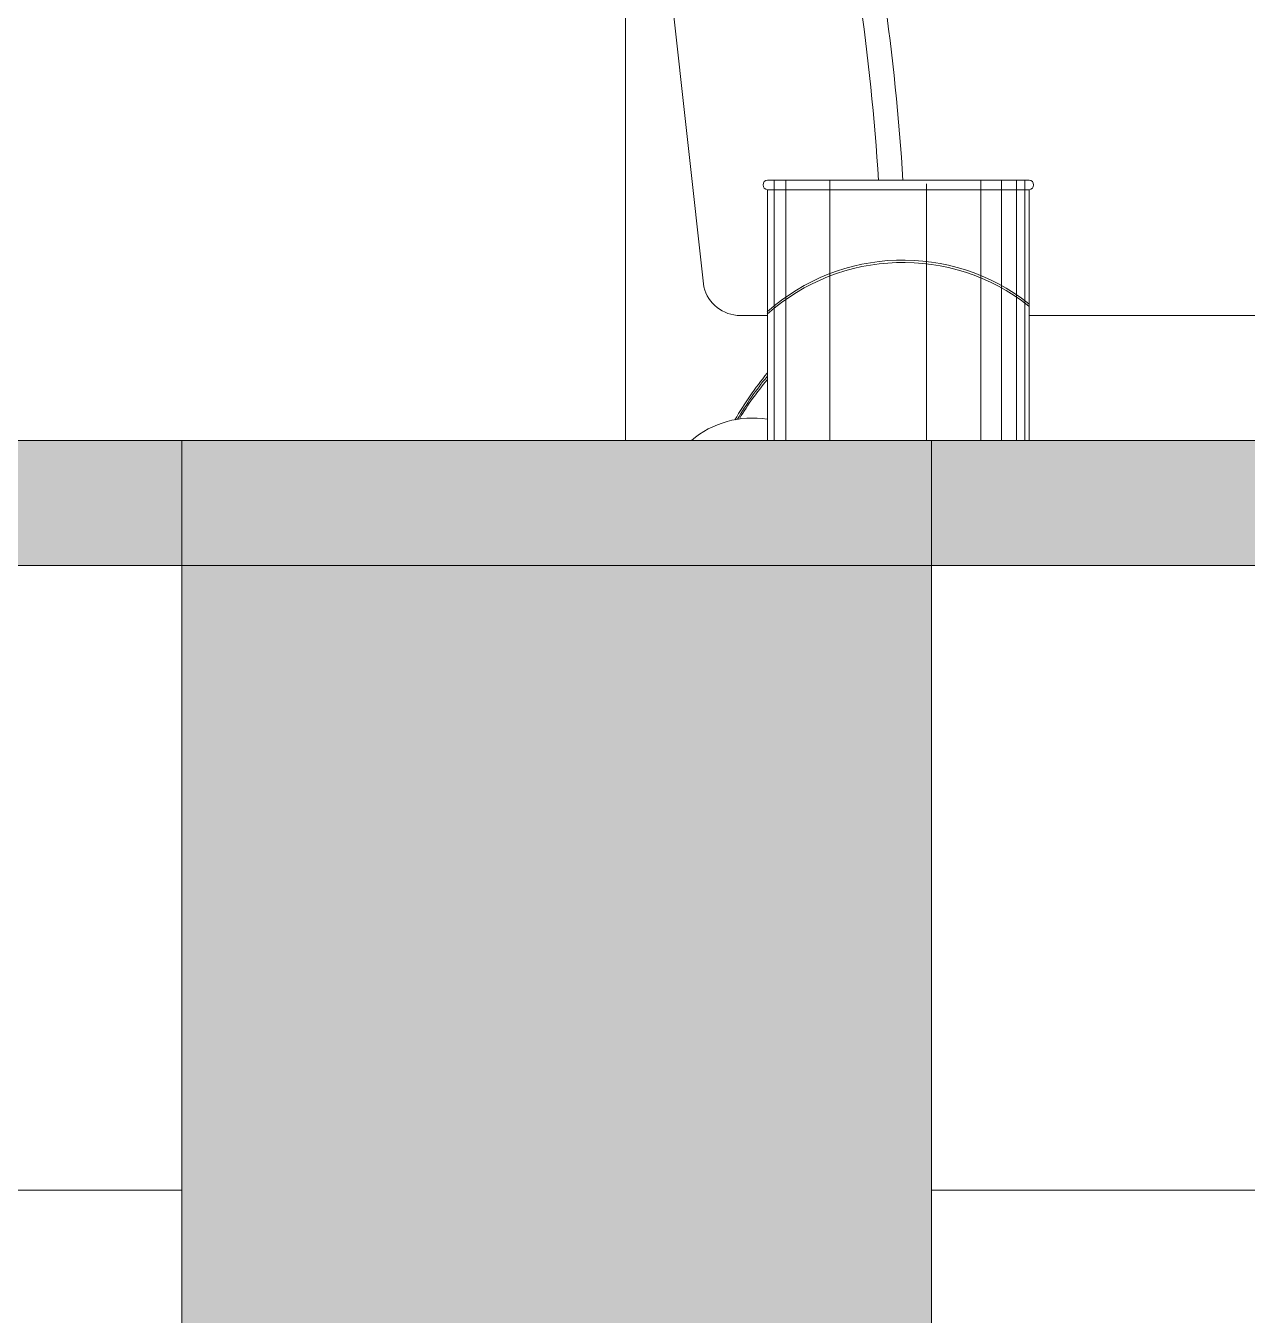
# Model space of a CAD drawing. Header units: millimetres. Extents: x -51 to 151, y -74 to 104.
# Drawn here: x 75.141 to 76.119, y -51.547 to -50.515 of the extents above; entities that cross this region are included whole.
import ezdxf

# ---------------------------------------------------------------- set-up
doc = ezdxf.new("R2010")
doc.units = ezdxf.units.MM
doc.header["$LTSCALE"] = 15
doc.layers.add('JJ2', color=3, linetype='Continuous')

# ---------------------------------------------------------------- blocks, each defined once
blk = doc.blocks.new('sf')
at = {"color": 43, "lineweight": 5}
for p, q in [((17714.8, 470560.5), (18114.8, 470560.5)), ((17725.4, 470162.6), (17725.4, 470560.5)), ((17743, 470162.6), (17743, 470560.5)), ((17810, 470162.6), (17810, 470560.5)), ((17958.1, 470162.6), (17958.1, 470554.5)), ((18041, 470162.6), (18041, 470560.5)), ((18072.7, 470162.6), (18072.7, 470560.5)), ((18095.6, 470162.6), (18095.6, 470560.5)), ((18107.9, 470162.6), (18107.9, 470560.5)), ((17714.8, 470162.6), (17714.8, 470545.5)), ((17714.8, 470545.5), (18114.8, 470545.5)), ((18114.8, 470545.5), (18114.8, 470162.6)), ((18114.8, 470162.6), (17714.8, 470162.6))]:
    blk.add_line(p, q, dxfattribs=at)
for centre, radius, start, end in [((14315, 470338.5), 3576.4, 3.5464, 8.1291), ((14352.4, 470338.5), 3576.4, 3.5464, 8.1291), ((17715.7, 470553), 7.55, 96.4136, 263.5864), ((18114, 470553), 7.55, 276.4136, 83.5864), ((17921.9, 470126.5), 311.7, 51.8364, 131.7408), ((17921.9, 470122.9), 311.7, 51.8364, 131.7408)]:
    blk.add_arc(centre, radius, start, end, dxfattribs=at)
blk = doc.blocks.new('elevation sofa')
at = {"layer": 'JJ2', "color": 4, "lineweight": 5}
for p, q in [((715675, -15128.1), (715740.2, -15716.5)), ((715790.6, -15739.3), (715769.3, -15739.3)), ((716358.6, -15739.4), (716000.2, -15739.3))]:
    blk.add_line(p, q, dxfattribs=at)
at = {"layer": 'JJ2', "color": 137, "lineweight": 5}
blk.add_line((715730.2, -15839.3), (715790.9, -15839.3), dxfattribs=at)
at = {"layer": 'JJ2', "color": 4, "lineweight": 5}
blk.add_arc((715769.3, -15709.3), 30, 193.7773, 269.9945, dxfattribs=at)
at = {"layer": 'JJ2', "color": 137, "lineweight": 5}
for centre, radius, start, end in [((716034.7, -15981.1), 312.7, 141.2775, 149.5695), ((715779, -15896.9), 75.5, 80.9225, 130.252)]:
    blk.add_arc(centre, radius, start, end, dxfattribs=at)
at = {"layer": 'JJ2', "color": 251, "lineweight": 5}
for centre, radius, start, end in [((715983.1, -15946.3), 249, 140.5794, 150.1449), ((715977.7, -15948), 244.2, 139.961, 148.7783)]:
    blk.add_arc(centre, radius, start, end, dxfattribs=at)

msp = doc.modelspace()

# ---------------------------------------------------------------- hatches: boundary and pattern name
at = {"linetype": 'Continuous', "lineweight": 13}
h = msp.add_hatch(color=256, dxfattribs=at)
h.dxf.hatch_style = 1
h.paths.add_polyline_path([(69.2663, -50.8473), (69.2663, -50.9473), (100.8663, -50.9473), (100.8663, -51.0473), (100.8663, -50.8473)])
h = msp.add_hatch(color=256, dxfattribs=at)
h.dxf.hatch_style = 1
h.paths.add_polyline_path([(75.2663, -51.6473), (75.8663, -51.6473), (75.8663, -50.8473), (75.2663, -50.8473)])

# ---------------------------------------------------------------- linework, layer by layer
for points in [[(75.6213, -48.1473), (75.6213, -50.8473)], [(69.2663, -50.8473), (100.8663, -50.8473)], [(100.8663, -50.9473), (69.2663, -50.9473)], [(69.8663, -51.4473), (75.2663, -51.4473)], [(75.8663, -51.4473), (81.2663, -51.4473)]]:
    msp.add_lwpolyline(points, dxfattribs=at)
msp.add_lwpolyline([(75.2663, -51.6473), (75.8663, -51.6473), (75.8663, -50.8473), (75.2663, -50.8473)], close=True, dxfattribs=at)

# ---------------------------------------------------------------- block references
at = {"lineweight": 5, "xscale": 0.0005240255359560251, "yscale": 0.0005240255359560251, "zscale": 0.0005240255359560251}
msp.add_blockref('sf', (66.452, -297.2245), dxfattribs=at)
at = {"linetype": 'Continuous', "lineweight": 13, "xscale": 0.001, "yscale": 0.001, "zscale": 0.001}
msp.add_blockref('elevation sofa', (-640.056, -35.0079), dxfattribs=at)

doc.saveas('drawing.dxf')
